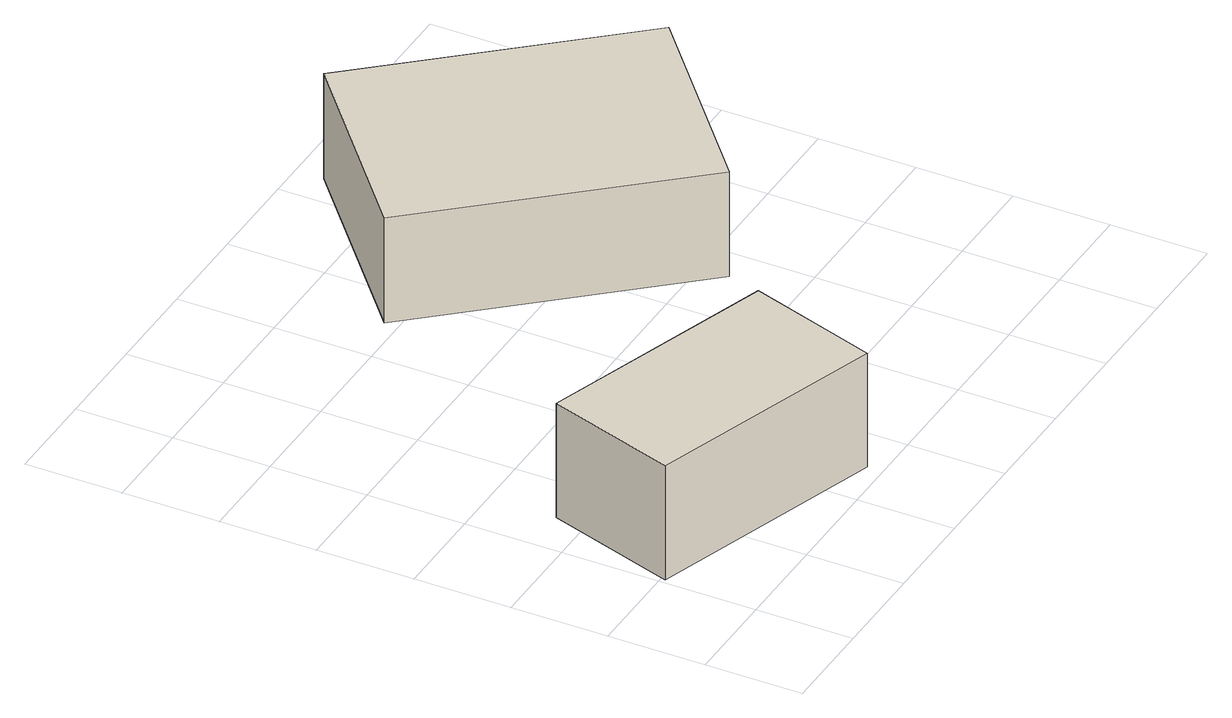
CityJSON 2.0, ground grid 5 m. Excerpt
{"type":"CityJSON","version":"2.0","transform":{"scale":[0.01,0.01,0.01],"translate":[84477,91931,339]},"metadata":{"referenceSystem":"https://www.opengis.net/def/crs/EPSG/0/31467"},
"CityObjects":{
"building1":{"type":"Building","geometry":[{"type":"Solid","lod":"1","boundaries":[[[[0,1,2,3]],[[2,4,5,3]],[[1,6,4,2]],[[0,7,6,1]],[[3,5,7,0]],[[4,6,7,5]]]]}]},
"building2":{"type":"Building","geometry":[{"type":"Solid","lod":"1","boundaries":[[[[8,9,10,11]],[[10,12,13,11]],[[9,14,12,10]],[[8,15,14,9]],[[11,13,15,8]],[[12,14,15,13]]]]}]}
},
"vertices":[
[1258,81,650],[1476,755,650],[244,1154,650],[26,480,650],[244,1154,20],[26,480,20],[1476,755,20],[1258,81,20],
[2239,1302,670],[3144,2085,670],[2086,3308,670],[1181,2525,670],[2086,3308,90],[1181,2525,90],[3144,2085,90],[2239,1302,90]
]}
